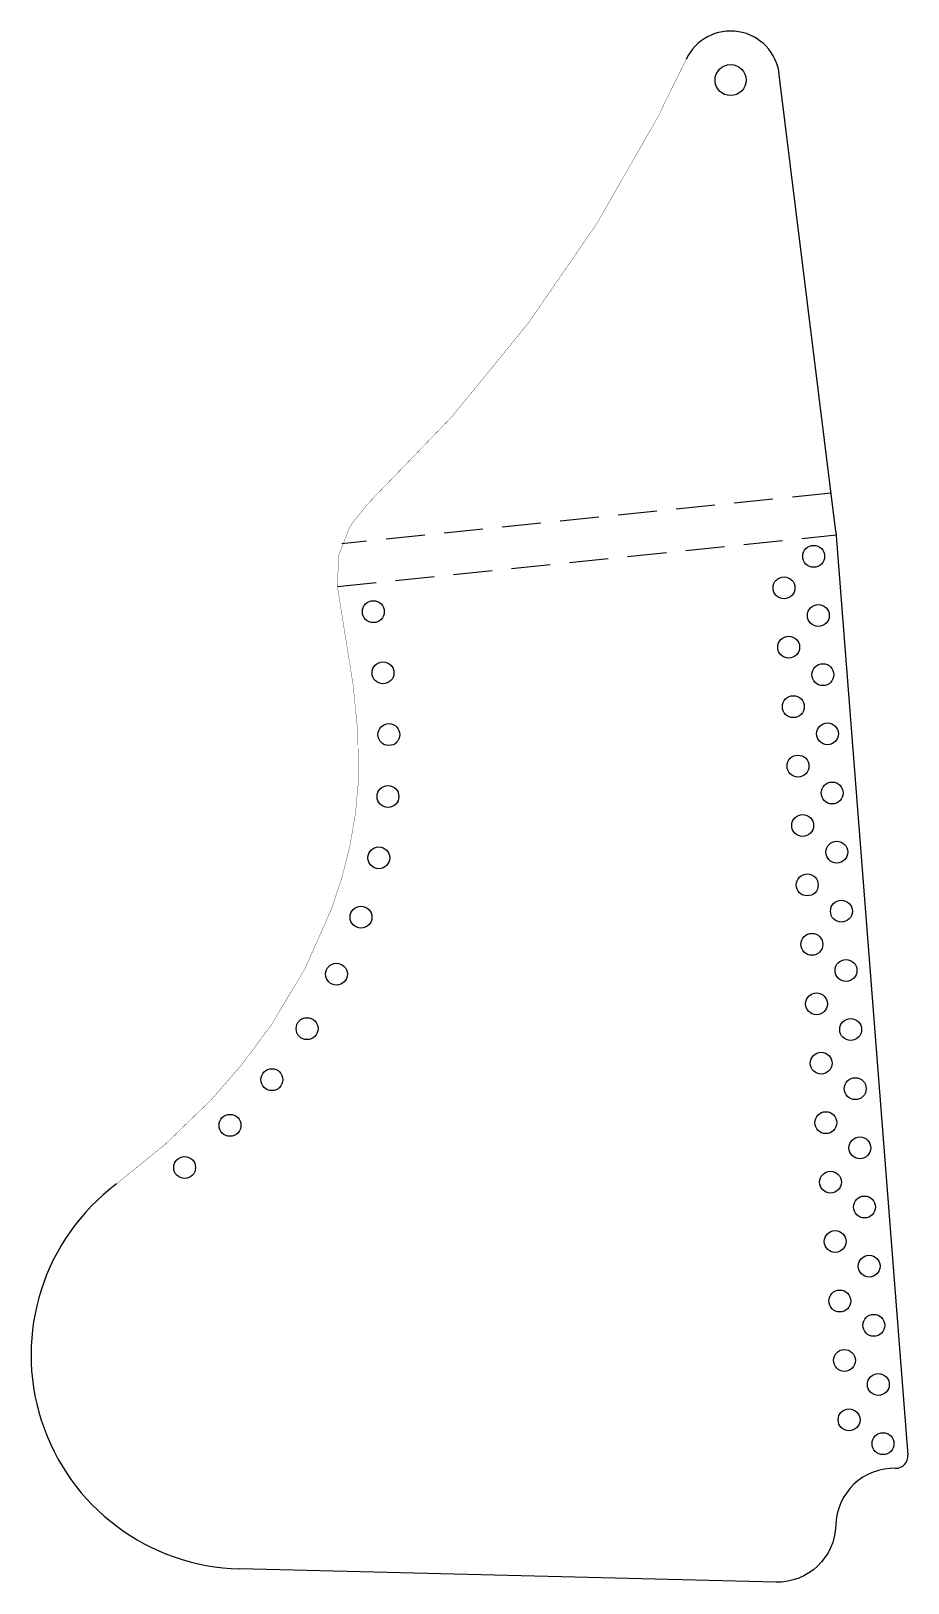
# Model space of a CAD drawing. Extents: x 178.86 to 184.49, y 4.68 to 14.65.
import ezdxf

# ---------------------------------------------------------------- set-up
doc = ezdxf.new("R2010")
doc.units = 0
doc.linetypes.add('HIDDEN', pattern=[0.375, 0.25, -0.125])
doc.layers.add('RUDDER', color=7, linetype='CONTINUOUS')

msp = doc.modelspace()

# ---------------------------------------------------------------- linework, layer by layer
at = {"layer": 'RUDDER', "color": 0, "linetype": 'CONTINUOUS'}
for p, q in [((184.0298, 11.4328, 0), (183.6671, 14.3674)), ((184.0298, 11.4328, 0), (184.4936, 5.4972, 0)), ((183.6449, 4.6802, 0), (180.2001, 4.7657, 0))]:
    msp.add_line(p, q, dxfattribs=at)
at = {"layer": 'RUDDER', "color": 0, "linetype": 'HIDDEN'}
for p, q in [((183.9995, 11.678), (180.8568, 11.3523)), ((180.8276, 11.0786), (184.0327, 11.4107))]:
    msp.add_line(p, q, dxfattribs=at)
at = {"layer": 'RUDDER', "color": 0, "linetype": 'CONTINUOUS', "const_width": 0.002}
for points in [[(181.0183, 11.605), (181.5607, 12.1668), (182.0549, 12.7716), (182.4974, 13.415), (182.8853, 14.0928), (183.0683, 14.4655)], [(180.8262, 11.0867), (180.8376, 11.2835), (180.9093, 11.4671), (181.0183, 11.605)], [(180.8262, 11.0867), (180.9277, 10.4517), (180.9592, 10.1348), (180.9617, 9.8186), (180.9428, 9.6141), (180.9075, 9.4108), (180.8567, 9.2094), (180.7913, 9.0108), (180.6202, 8.625), (180.4016, 8.2598), (180.2153, 8.0085), (180.0112, 7.7742), (179.7194, 7.4926), (179.4073, 7.2391)]]:
    msp.add_lwpolyline(points, dxfattribs=at)
at = {"layer": 'RUDDER', "color": 0, "linetype": 'CONTINUOUS'}
for centre, radius in [((183.354, 14.3329), 0.1), ((183.8879, 11.2724, 0), 0.0703), ((183.6976, 11.0704, 0), 0.0703), ((181.0581, 10.9168, 0), 0.0703), ((183.9176, 10.8922, 0), 0.0703), ((183.7275, 10.6884, 0), 0.0703), ((181.1205, 10.5233, 0), 0.0703), ((183.9473, 10.5121, 0), 0.0703), ((183.7573, 10.3065, 0), 0.0703), ((181.1584, 10.1268, 0), 0.0703), ((183.977, 10.132, 0), 0.0703), ((183.7872, 9.9246, 0), 0.0703), ((181.1523, 9.7287, 0), 0.0703), ((184.0067, 9.7518, 0), 0.0703), ((183.817, 9.5427, 0), 0.0703), ((181.0936, 9.3349, 0), 0.0703), ((184.0364, 9.3717, 0), 0.0703), ((183.8468, 9.1607, 0), 0.0703), ((180.979, 8.9536, 0), 0.0703), ((184.0661, 8.9916, 0), 0.0703), ((183.8767, 8.7788, 0), 0.0703), ((184.0958, 8.6114, 0), 0.0703), ((180.8213, 8.5878, 0), 0.0703), ((183.9065, 8.3969, 0), 0.0703), ((180.6326, 8.2371, 0), 0.0703), ((184.1255, 8.2313, 0), 0.0703), ((183.9364, 8.0149, 0), 0.0703), ((180.4065, 7.9093, 0), 0.0703), ((184.1552, 7.8512, 0), 0.0703), ((180.1376, 7.6156, 0), 0.0703), ((183.9662, 7.633, 0), 0.0703), ((184.1849, 7.471, 0), 0.0703), ((179.8457, 7.3444, 0), 0.0703), ((183.996, 7.2511, 0), 0.0703), ((184.2146, 7.0909, 0), 0.0703), ((184.0259, 6.8692, 0), 0.0703), ((184.2443, 6.7108, 0), 0.0703), ((184.0557, 6.4872, 0), 0.0703), ((184.274, 6.3306, 0), 0.0703), ((184.0856, 6.1053, 0), 0.0703), ((184.3037, 5.9505, 0), 0.0703), ((184.1154, 5.7234, 0), 0.0703), ((184.3334, 5.5704, 0), 0.0703)]:
    msp.add_circle(centre, radius, dxfattribs=at)
for centre, radius, start, end in [((183.354, 14.3329), 0.315, 6.28375, 155.10564), ((180.2339, 6.1403, 0), 1.375, 126.95346, 268.59074), ((184.4151, 5.491, 0), 0.0787, 269.12958, 4.46744), ((184.4047, 5.0374, 0), 0.375, 88.59074, 178.59074)]:
    msp.add_arc(centre, radius, start, end, dxfattribs=at)
at = {"layer": 'RUDDER', "color": 0, "linetype": 'CONTINUOUS', "extrusion": (-7.87154e-13, 1.9365e-14, -1)}
msp.add_arc((-183.6542, 5.0559, 0), 0.3757, 181.40873, 271.40649, dxfattribs=at)

doc.saveas('drawing.dxf')
